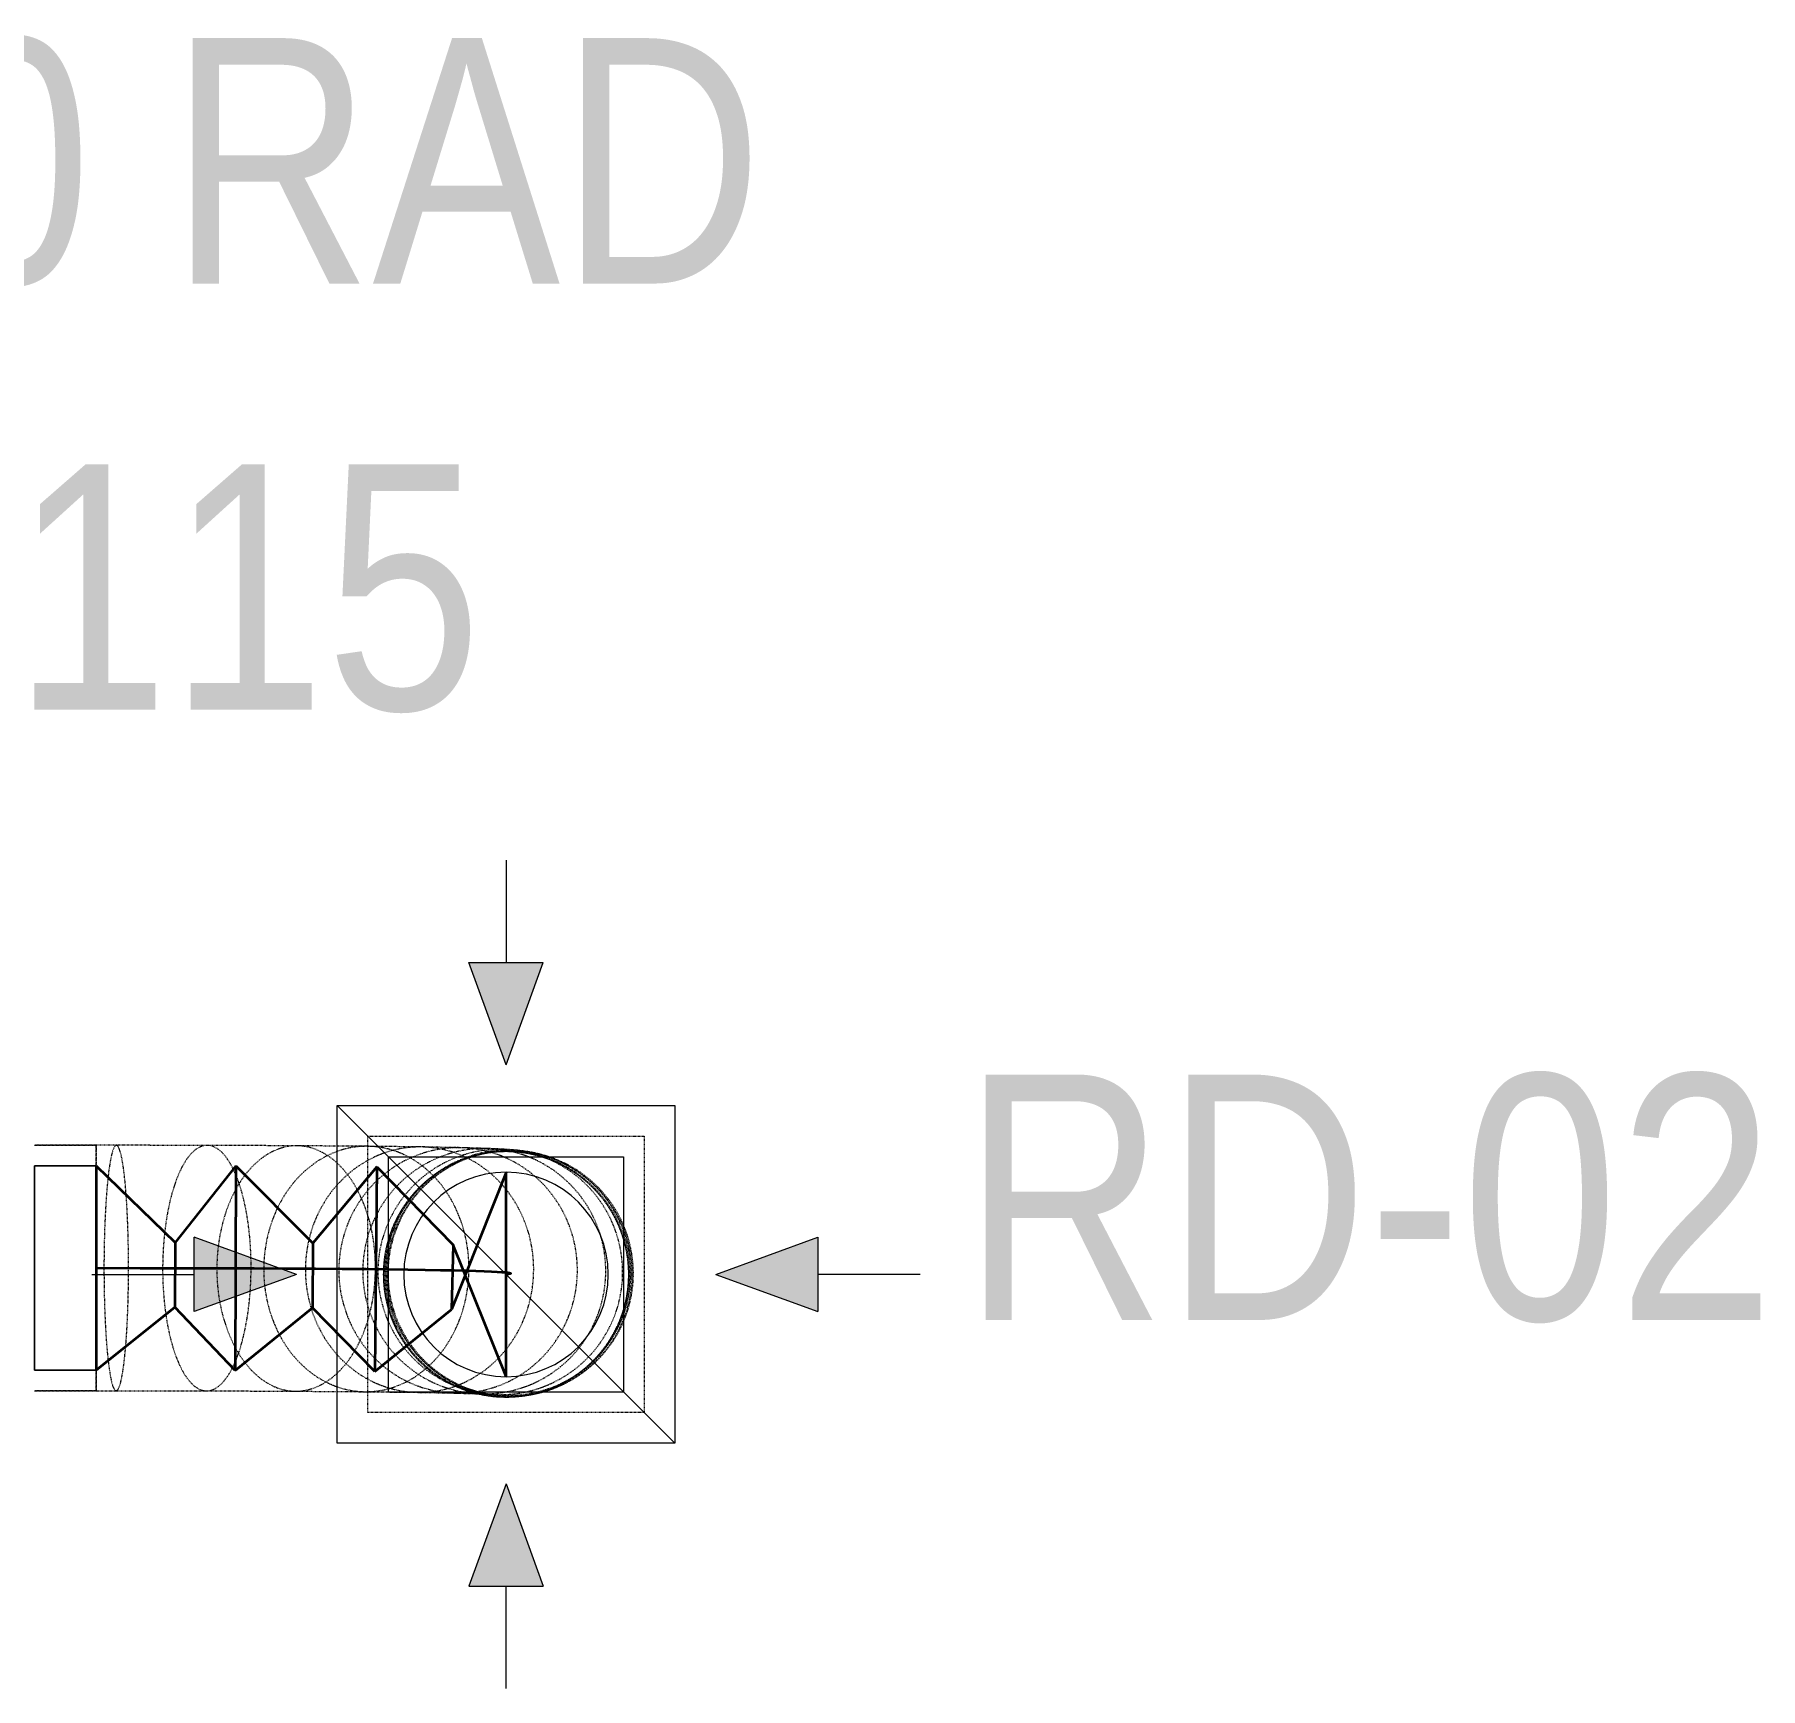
# Model space of a CAD drawing. Header units: inches. Extents: x -83664 to 20107, y -47222 to 19398.
# Drawn here: x -3558 to -1871, y -36241 to -34624 of the extents above; entities that cross this region are included whole.
import ezdxf

# ---------------------------------------------------------------- set-up
doc = ezdxf.new("R2010")
doc.units = ezdxf.units.IN
doc.header["$MEASUREMENT"] = 0
doc.linetypes.add('Center', pattern=[29.999999, 12, -6, 6, -6])
doc.linetypes.add('Hidden 0_50', pattern=[1.0584, 0.5292, -0.5292])
for name, color, linetype, lineweight in [('A-DETL-GENF', 7, 'Continuous', 9), ('G-ANNO-TEXT', 7, 'Continuous', 9), ('M-HVAC-CDFF', 7, 'Continuous', 9), ('M-HVAC-DUCT-CNTR', 7, 'Center', 9), ('M-HVAC-DUCT-IDEN', 7, 'Continuous', 18)]:
    doc.layers.add(name, color=color, linetype=linetype, lineweight=lineweight)
doc.layers.add('M-HVAC-DUCT', color=7, linetype='Continuous', lineweight=9, true_color=0xffe97f)
doc.layers.add('M-HVAC-DUCT-PATT', color=7, linetype='Continuous', lineweight=35, true_color=0x007f00)
doc.styles.add('Arial Narrow_21', font='ARIALN.TTF', dxfattribs={"height": 240})

# ---------------------------------------------------------------- blocks, each defined once
blk = doc.blocks.new('GCE-AT-Return Air Rectangular Diffuser - 230x230-V40-FIRST FLOOR AC CONDITIONING LAYOUT - PART A')
at = {"layer": 'A-DETL-GENF', "true_color": 0xff00ff}
for points in [[(0, 205), (36.4, 305), (-36.4, 305)], [(-305, -36.4), (-205, 0), (-305, 36.4)], [(305, -36.4), (305, 36.4), (205, 0)], [(36.4, -305), (0, -205), (-36.4, -305)]]:
    blk.add_hatch(color=6, dxfattribs=at).paths.add_polyline_path(points)
at = {"layer": 'A-DETL-GENF', "color": 6, "true_color": 0xff00ff}
for p, q in [((0, 405), (0, 305)), ((0, 205), (-36.4, 305)), ((-36.4, 305), (36.4, 305)), ((0, 205), (36.4, 305)), ((-165, 165), (165, 165)), ((-165, -165), (-165, 165)), ((-165, 165), (165, -165)), ((165, 165), (165, -165)), ((-205, 0), (-305, 36.4)), ((-305, -36.4), (-305, 36.4)), ((205, 0), (305, 36.4)), ((305, 36.4), (305, -36.4)), ((405, 0), (305, 0)), ((-405, 0), (-305, 0)), ((-205, 0), (-305, -36.4)), ((205, 0), (305, -36.4)), ((165, -165), (-165, -165)), ((0, -205), (-36.4, -305)), ((0, -205), (36.4, -305)), ((-36.4, -305), (36.4, -305)), ((0, -405), (0, -305))]:
    blk.add_line(p, q, dxfattribs=at)
blk = doc.blocks.new('M_Rectangular to Round Transition - Angle - 45 Degree-V62-FIRST FLOOR AC CONDITIONING LAYOUT - PART A')
at = {"layer": 'M-HVAC-DUCT', "color": 6, "true_color": 0xff00ff}
for p, q in [((0, 100), (60.4, 100)), ((60.4, 100), (0, 100)), ((0, 100), (0, -100)), ((0, -100), (0, 100)), ((60.4, 0), (60.4, 100)), ((60.4, 0), (60.4, 100)), ((60.4, -100), (60.4, 0)), ((60.4, -100), (60.4, 0)), ((0, -100), (60.4, -100)), ((60.4, -100), (0, -100))]:
    blk.add_line(p, q, dxfattribs=at)
blk = doc.blocks.new('M_Rectangular to Round Transition - Angle - 45 Degree-7626202-FIRST FLOOR AC CONDITIONING LAYOUT - PART A')
at = {"layer": 'M-HVAC-DUCT', "color": 6, "true_color": 0xff00ff}
for p, q in [((132975.6, 86453.8), (133205.6, 86453.8)), ((132975.6, 86223.8), (132975.6, 86453.8)), ((133205.6, 86453.8), (133205.6, 86223.8)), ((133205.6, 86223.8), (132975.6, 86223.8))]:
    blk.add_line(p, q, dxfattribs=at)
for start, end in [(90, 180), (0, 90), (180, 270), (270, 0)]:
    blk.add_arc((133090.6, 86338.8), 100, start, end, dxfattribs=at)
blk = doc.blocks.new('TEMW-SMBZ-HO-BM-HVAC-00002_rvt-1-FIRST FLOOR AC CONDITIONING LAYOUT - PART A')
at = {"layer": 'M-HVAC-DUCT', "color": 6, "linetype": 'Hidden 0_50', "true_color": 0xff00ff}
for p, q in [((148224.4, 62400.8), (148224.4, 62670.8)), ((148224.4, 62670.8), (148494.4, 62670.8)), ((148494.4, 62670.8), (148494.4, 62400.8)), ((147898.3, 62662), (147958.6, 62662)), ((147958.6, 62662), (147898.3, 62662)), ((147978.3, 62662), (147958.6, 62662)), ((147958.6, 62662), (147958.6, 62422)), ((147958.6, 62662), (147958.6, 62422)), ((147958.6, 62542), (147958.6, 62662)), ((147958.6, 62542), (147958.6, 62662)), ((148067.1, 62661.9), (147978.3, 62662)), ((148154.8, 62661.5), (148067.2, 62661.9)), ((148223.7, 62661), (148154.9, 62661.5)), ((148276.3, 62660.4), (148224.1, 62661)), ((148314.9, 62659.6), (148277.1, 62660.4)), ((148341.7, 62658.8), (148316.1, 62659.6)), ((148345, 62654.9), (148342.7, 62654.6)), ((148359.7, 62658), (148344, 62658.7)), ((148348.8, 62655.3), (148347.5, 62655.2)), ((148372.7, 62656.9), (148364.8, 62657.6)), ((148396.1, 62652.3), (148393.8, 62653)), ((148312.1, 62645), (148311.1, 62644.5)), ((147958.6, 62422), (147958.6, 62542)), ((147958.6, 62422), (147958.6, 62542)), ((147898.3, 62422), (147958.6, 62422)), ((147958.6, 62422), (147898.3, 62422)), ((147958.6, 62422), (147978.2, 62422)), ((147978.2, 62422), (148066.6, 62421.9)), ((148066.5, 62421.9), (148153.6, 62421.5)), ((148153.4, 62421.5), (148221.8, 62421)), ((148221.4, 62421), (148273.3, 62420.4)), ((148272.6, 62420.4), (148310.2, 62419.7)), ((148309, 62419.7), (148334.5, 62418.9)), ((148329.4, 62421.8), (148331.7, 62421.1)), ((148332.2, 62419), (148347.8, 62418.3)), ((148342.7, 62418.6), (148350.5, 62417.9)), ((148371.2, 62416.4), (148372.4, 62416.5)), ((148378.5, 62417.2), (148380.7, 62417.6)), ((148414.6, 62428), (148415.7, 62428.5)), ((148494.4, 62400.8), (148224.4, 62400.8))]:
    blk.add_line(p, q, dxfattribs=at)
for start, end in [(90, 180), (0, 90), (180, 270), (270, 0)]:
    blk.add_arc((148359.4, 62535.8), 120, start, end, dxfattribs=at)
for start_param, end_param in [(6.178354, 9.319947), (3.036761, 6.178354)]:
    blk.add_ellipse((148359.4, 62535.8), major_axis=(-11.8, 119.4), ratio=0.999952, start_param=start_param, end_param=end_param, dxfattribs=at)
for points in [[(147978.3, 62662), (147977.3, 62662), (147975.2, 62659.2), (147972.2, 62647.1), (147969.7, 62627.8), (147967.8, 62602.7), (147966.5, 62573.4), (147966.1, 62542), (147966.5, 62510.6), (147967.7, 62481.3), (147969.6, 62456.2), (147972.1, 62436.9), (147975, 62424.8), (147977.1, 62422), (147978.2, 62422)], [(147978.2, 62422), (147979.3, 62422), (147981.3, 62424.8), (147984.3, 62436.9), (147986.8, 62456.2), (147988.8, 62481.3), (147990, 62510.6), (147990.4, 62542), (147990, 62573.4), (147988.8, 62602.7), (147986.9, 62627.8), (147984.4, 62647.1), (147981.5, 62659.2), (147979.4, 62662), (147978.3, 62662)], [(148067.1, 62661.9), (148063.3, 62661.9), (148055.8, 62659.1), (148045.2, 62647), (148036.1, 62627.7), (148029.1, 62602.6), (148024.7, 62573.3), (148023.1, 62541.9), (148024.5, 62510.5), (148028.8, 62481.2), (148035.7, 62456.1), (148044.7, 62436.8), (148055.3, 62424.6), (148062.8, 62421.9), (148066.6, 62421.9)], [(148066.6, 62421.9), (148070.4, 62421.9), (148077.9, 62424.6), (148088.5, 62436.7), (148097.6, 62456), (148104.6, 62481.2), (148109, 62510.4), (148110.6, 62541.8), (148109.2, 62573.3), (148104.9, 62602.5), (148098, 62627.7), (148089, 62647), (148078.4, 62659.1), (148071, 62661.9), (148067.1, 62661.9)], [(148154.7, 62661.5), (148147.9, 62661.6), (148134.4, 62658.8), (148115.4, 62646.7), (148099, 62627.5), (148086.5, 62602.4), (148078.5, 62573.1), (148075.7, 62541.7), (148078.2, 62510.3), (148086, 62481), (148098.3, 62455.8), (148114.5, 62436.5), (148133.4, 62424.3), (148146.8, 62421.6), (148153.7, 62421.5)], [(148223.4, 62661), (148214.6, 62661.1), (148197.1, 62658.4), (148172.6, 62646.3), (148151.4, 62627.1), (148135.2, 62602), (148124.9, 62572.8), (148121.3, 62541.4), (148124.5, 62510), (148134.5, 62480.6), (148150.5, 62455.4), (148171.4, 62436.1), (148195.9, 62423.9), (148213.3, 62421.1), (148222.1, 62421)], [(148153.7, 62421.5), (148160.5, 62421.5), (148174, 62424.3), (148193, 62436.3), (148209.3, 62455.6), (148221.9, 62480.7), (148229.8, 62510), (148232.6, 62541.4), (148230.1, 62572.8), (148222.4, 62602.1), (148210, 62627.2), (148193.8, 62646.6), (148175, 62658.7), (148161.5, 62661.5), (148154.7, 62661.5)], [(148275.5, 62660.4), (148265.8, 62660.4), (148246.3, 62657.8), (148219, 62645.7), (148195.5, 62626.6), (148177.4, 62601.5), (148165.9, 62572.3), (148161.9, 62540.9), (148165.6, 62509.4), (148176.7, 62480.1), (148194.5, 62454.9), (148217.7, 62435.5), (148244.9, 62423.3), (148264.4, 62420.4), (148274.1, 62420.4)], [(148313.3, 62659.7), (148303.1, 62659.7), (148282.7, 62657), (148254.2, 62645.1), (148229.6, 62625.9), (148210.7, 62600.9), (148198.7, 62571.6), (148194.5, 62540.2), (148198.4, 62508.8), (148210, 62479.5), (148228.6, 62454.2), (148252.9, 62434.8), (148281.3, 62422.6), (148301.6, 62419.7), (148311.8, 62419.7)], [(148338.8, 62658.9), (148328.5, 62658.9), (148307.7, 62656.3), (148278.7, 62644.3), (148253.7, 62625.2), (148234.4, 62600.1), (148222.2, 62570.9), (148217.9, 62539.5), (148221.8, 62508.1), (148233.7, 62478.8), (148252.6, 62453.5), (148277.4, 62434.1), (148306.3, 62421.8), (148327, 62418.9), (148337.4, 62418.9)], [(148222.1, 62421), (148230.9, 62421), (148248.4, 62423.7), (148272.9, 62435.7), (148294.1, 62455), (148310.3, 62480), (148320.6, 62509.3), (148324.3, 62540.7), (148321, 62572.1), (148311, 62601.4), (148295, 62626.6), (148274.1, 62646), (148249.6, 62658.2), (148232.2, 62661), (148223.4, 62661)], [(148354.5, 62658.1), (148344, 62658.2), (148323.1, 62655.5), (148293.9, 62643.6), (148268.7, 62624.4), (148249.3, 62599.4), (148237, 62570.2), (148232.7, 62538.8), (148236.6, 62507.4), (148248.5, 62478), (148267.6, 62452.8), (148292.6, 62433.4), (148321.7, 62421.1), (148342.6, 62418.2), (148353, 62418.1)], [(148361.3, 62655.9), (148350.9, 62656), (148329.9, 62653.3), (148300.5, 62641.4), (148275.3, 62622.2), (148255.9, 62597.2), (148243.5, 62568), (148239.2, 62536.6), (148243.2, 62505.2), (148255.1, 62475.9), (148274.2, 62450.6), (148299.3, 62431.2), (148328.5, 62418.8), (148349.4, 62416), (148359.9, 62415.9)], [(148362.3, 62657.4), (148351.9, 62657.4), (148330.9, 62654.8), (148301.6, 62642.9), (148276.3, 62623.7), (148256.9, 62598.7), (148244.6, 62569.5), (148240.3, 62538.1), (148244.2, 62506.7), (148256.2, 62477.3), (148275.3, 62452.1), (148300.3, 62432.6), (148329.5, 62420.3), (148350.4, 62417.5), (148360.9, 62417.4)], [(148363.6, 62656.2), (148353.1, 62656.3), (148332.1, 62653.7), (148302.8, 62641.7), (148277.5, 62622.6), (148258.1, 62597.6), (148245.8, 62568.4), (148241.5, 62537), (148245.4, 62505.5), (148257.4, 62476.2), (148276.5, 62450.9), (148301.5, 62431.5), (148330.7, 62419.2), (148351.6, 62416.3), (148362.1, 62416.2)], [(148364.6, 62656.7), (148354.2, 62656.8), (148333.2, 62654.2), (148303.9, 62642.2), (148278.6, 62623.1), (148259.2, 62598.1), (148246.9, 62568.9), (148242.5, 62537.5), (148246.5, 62506), (148258.4, 62476.7), (148277.6, 62451.4), (148302.6, 62432), (148331.8, 62419.7), (148352.7, 62416.8), (148363.2, 62416.7)], [(148274.1, 62420.4), (148283.9, 62420.3), (148303.3, 62423), (148330.6, 62435), (148354.1, 62454.2), (148372.2, 62479.3), (148383.7, 62508.5), (148387.7, 62539.9), (148384.1, 62571.3), (148373, 62600.6), (148355.2, 62625.9), (148331.9, 62645.3), (148304.7, 62657.5), (148285.3, 62660.3), (148275.5, 62660.4)], [(148311.8, 62419.7), (148322, 62419.6), (148342.4, 62422.3), (148370.9, 62434.2), (148395.5, 62453.4), (148414.4, 62478.5), (148426.3, 62507.7), (148430.5, 62539.1), (148426.7, 62570.5), (148415.1, 62599.8), (148396.5, 62625.1), (148372.2, 62644.5), (148343.8, 62656.7), (148323.4, 62659.6), (148313.3, 62659.7)], [(148337.4, 62418.9), (148347.7, 62418.8), (148368.5, 62421.5), (148397.6, 62433.4), (148422.6, 62452.6), (148441.8, 62477.6), (148454, 62506.8), (148458.3, 62538.2), (148454.4, 62569.7), (148442.6, 62599), (148423.6, 62624.2), (148398.8, 62643.7), (148369.9, 62656), (148349.2, 62658.8), (148338.8, 62658.9)], [(148353, 62418.1), (148363.4, 62418.1), (148384.3, 62420.7), (148413.6, 62432.7), (148438.8, 62451.8), (148458.2, 62476.8), (148470.5, 62506), (148474.8, 62537.4), (148470.8, 62568.9), (148458.9, 62598.2), (148439.9, 62623.4), (148414.9, 62642.9), (148385.8, 62655.2), (148364.9, 62658.1), (148354.5, 62658.1)], [(148359.9, 62415.9), (148370.3, 62415.8), (148391.3, 62418.5), (148420.6, 62430.4), (148445.9, 62449.5), (148465.3, 62474.6), (148477.6, 62503.8), (148482, 62535.2), (148478, 62566.6), (148466.1, 62595.9), (148446.9, 62621.2), (148421.9, 62640.6), (148392.7, 62652.9), (148371.8, 62655.8), (148361.3, 62655.9)], [(148360.9, 62417.4), (148371.3, 62417.3), (148392.3, 62420), (148421.6, 62431.9), (148446.9, 62451.1), (148466.3, 62476.1), (148478.6, 62505.3), (148482.9, 62536.7), (148479, 62568.1), (148467, 62597.4), (148447.9, 62622.7), (148422.9, 62642.1), (148393.7, 62654.4), (148372.8, 62657.3), (148362.3, 62657.4)], [(148362.1, 62416.2), (148372.6, 62416.2), (148393.5, 62418.8), (148422.9, 62430.7), (148448.1, 62449.9), (148467.6, 62474.9), (148479.9, 62504.1), (148484.2, 62535.5), (148480.3, 62566.9), (148468.3, 62596.3), (148449.2, 62621.5), (148424.2, 62641), (148395, 62653.3), (148374, 62656.2), (148363.6, 62656.2)], [(148363.2, 62416.7), (148373.6, 62416.7), (148394.6, 62419.3), (148424, 62431.3), (148449.2, 62450.4), (148468.7, 62475.4), (148481, 62504.6), (148485.3, 62536), (148481.3, 62567.4), (148469.4, 62596.8), (148450.3, 62622), (148425.2, 62641.5), (148396, 62653.8), (148375.1, 62656.7), (148364.6, 62656.7)]]:
    blk.add_open_spline(points, degree=3, dxfattribs=at)
at = {"layer": 'M-HVAC-DUCT-CNTR', "color": 6, "linetype": 'Continuous', "lineweight": 35, "true_color": 0xff00ff}
blk.add_open_spline([(147958.6, 62542), (148436.3, 62542), (148359.4, 62535.8), (148359.4, 62535.8)], degree=3, dxfattribs=at)
at = {"layer": 'M-HVAC-DUCT-PATT', "color": 6, "true_color": 0xff00ff}
for p, q in [((147958.6, 62642), (148035.7, 62566.9)), ((147958.6, 62642), (147958.6, 62442)), ((147958.6, 62642), (147958.6, 62442)), ((148095.2, 62641.8), (148035.7, 62566.9)), ((148095.2, 62641.8), (148094.6, 62441.8)), ((148095.2, 62641.8), (148094.6, 62441.8)), ((148095.2, 62641.8), (148170.5, 62566.4)), ((148233.1, 62640.9), (148170.5, 62566.4)), ((148233.1, 62640.9), (148231, 62440.9)), ((148233.1, 62640.9), (148231, 62440.9)), ((148233.1, 62640.9), (148307.6, 62564.8)), ((148359.4, 62635.8), (148306.2, 62501.5)), ((148359.4, 62435.8), (148359.4, 62635.8)), ((148035.7, 62566.9), (148035.6, 62503.7)), ((148170.5, 62566.4), (148170.1, 62503.2)), ((148307.6, 62564.8), (148306.2, 62501.5)), ((148359.4, 62435.8), (148307.6, 62564.8)), ((147958.6, 62442), (148035.6, 62503.7)), ((148094.6, 62441.8), (148035.6, 62503.7)), ((148094.6, 62441.8), (148170.1, 62503.2)), ((148231, 62440.9), (148170.1, 62503.2)), ((148231, 62440.9), (148306.2, 62501.5))]:
    blk.add_line(p, q, dxfattribs=at)
at = {"layer": 'M-HVAC-CDFF', "color": 6, "linetype": 'Hidden 0_50', "lineweight": 9, "true_color": 0xff00ff}
blk.add_blockref('GCE-AT-Return Air Rectangular Diffuser - 230x230-V40-FIRST FLOOR AC CONDITIONING LAYOUT - PART A', (148359.4, 62535.8), dxfattribs=at)
at = {"layer": 'M-HVAC-DUCT', "color": 6, "linetype": 'Hidden 0_50', "lineweight": 9, "true_color": 0xff00ff}
for name, p in [('M_Rectangular to Round Transition - Angle - 45 Degree-7626202-FIRST FLOOR AC CONDITIONING LAYOUT - PART A', (15268.8, -23803.1)), ('M_Rectangular to Round Transition - Angle - 45 Degree-V62-FIRST FLOOR AC CONDITIONING LAYOUT - PART A', (147898.3, 62542))]:
    blk.add_blockref(name, p, dxfattribs=at)
blk = doc.blocks.new('TEMW-SMBZ-HO-BM-HVAC-00002_rvt-2-FIRST FLOOR AC CONDITIONING LAYOUT - PART A')
at = {"layer": 'M-HVAC-DUCT', "color": 6, "linetype": 'Hidden 0_50', "true_color": 0xff00ff}
for p, q in [((148224.4, 62400.8), (148224.4, 62670.8)), ((148224.4, 62670.8), (148494.4, 62670.8)), ((148494.4, 62670.8), (148494.4, 62400.8)), ((147898.3, 62662), (147958.6, 62662)), ((147958.6, 62662), (147898.3, 62662)), ((147978.3, 62662), (147958.6, 62662)), ((147958.6, 62662), (147958.6, 62422)), ((147958.6, 62662), (147958.6, 62422)), ((147958.6, 62542), (147958.6, 62662)), ((147958.6, 62542), (147958.6, 62662)), ((148067.1, 62661.9), (147978.3, 62662)), ((148154.8, 62661.5), (148067.2, 62661.9)), ((148223.7, 62661), (148154.9, 62661.5)), ((148276.3, 62660.4), (148224.1, 62661)), ((148314.9, 62659.6), (148277.1, 62660.4)), ((148341.7, 62658.8), (148316.1, 62659.6)), ((148345, 62654.9), (148342.7, 62654.6)), ((148359.7, 62658), (148344, 62658.7)), ((148348.8, 62655.3), (148347.5, 62655.2)), ((148372.7, 62656.9), (148364.8, 62657.6)), ((148396.1, 62652.3), (148393.8, 62653)), ((148312.1, 62645), (148311.1, 62644.5)), ((147958.6, 62422), (147958.6, 62542)), ((147958.6, 62422), (147958.6, 62542)), ((147898.3, 62422), (147958.6, 62422)), ((147958.6, 62422), (147898.3, 62422)), ((147958.6, 62422), (147978.2, 62422)), ((147978.2, 62422), (148066.6, 62421.9)), ((148066.5, 62421.9), (148153.6, 62421.5)), ((148153.4, 62421.5), (148221.8, 62421)), ((148221.4, 62421), (148273.3, 62420.4)), ((148272.6, 62420.4), (148310.2, 62419.7)), ((148309, 62419.7), (148334.5, 62418.9)), ((148329.4, 62421.8), (148331.7, 62421.1)), ((148332.2, 62419), (148347.8, 62418.3)), ((148342.7, 62418.6), (148350.5, 62417.9)), ((148371.2, 62416.4), (148372.4, 62416.5)), ((148378.5, 62417.2), (148380.7, 62417.6)), ((148414.6, 62428), (148415.7, 62428.5)), ((148494.4, 62400.8), (148224.4, 62400.8))]:
    blk.add_line(p, q, dxfattribs=at)
for start, end in [(90, 180), (0, 90), (180, 270), (270, 0)]:
    blk.add_arc((148359.4, 62535.8), 120, start, end, dxfattribs=at)
for start_param, end_param in [(6.178354, 9.319947), (3.036761, 6.178354)]:
    blk.add_ellipse((148359.4, 62535.8), major_axis=(-11.8, 119.4), ratio=0.999952, start_param=start_param, end_param=end_param, dxfattribs=at)
for points in [[(147978.3, 62662), (147977.3, 62662), (147975.2, 62659.2), (147972.2, 62647.1), (147969.7, 62627.8), (147967.8, 62602.7), (147966.5, 62573.4), (147966.1, 62542), (147966.5, 62510.6), (147967.7, 62481.3), (147969.6, 62456.2), (147972.1, 62436.9), (147975, 62424.8), (147977.1, 62422), (147978.2, 62422)], [(147978.2, 62422), (147979.3, 62422), (147981.3, 62424.8), (147984.3, 62436.9), (147986.8, 62456.2), (147988.8, 62481.3), (147990, 62510.6), (147990.4, 62542), (147990, 62573.4), (147988.8, 62602.7), (147986.9, 62627.8), (147984.4, 62647.1), (147981.5, 62659.2), (147979.4, 62662), (147978.3, 62662)], [(148067.1, 62661.9), (148063.3, 62661.9), (148055.8, 62659.1), (148045.2, 62647), (148036.1, 62627.7), (148029.1, 62602.6), (148024.7, 62573.3), (148023.1, 62541.9), (148024.5, 62510.5), (148028.8, 62481.2), (148035.7, 62456.1), (148044.7, 62436.8), (148055.3, 62424.6), (148062.8, 62421.9), (148066.6, 62421.9)], [(148066.6, 62421.9), (148070.4, 62421.9), (148077.9, 62424.6), (148088.5, 62436.7), (148097.6, 62456), (148104.6, 62481.2), (148109, 62510.4), (148110.6, 62541.8), (148109.2, 62573.3), (148104.9, 62602.5), (148098, 62627.7), (148089, 62647), (148078.4, 62659.1), (148071, 62661.9), (148067.1, 62661.9)], [(148154.7, 62661.5), (148147.9, 62661.6), (148134.4, 62658.8), (148115.4, 62646.7), (148099, 62627.5), (148086.5, 62602.4), (148078.5, 62573.1), (148075.7, 62541.7), (148078.2, 62510.3), (148086, 62481), (148098.3, 62455.8), (148114.5, 62436.5), (148133.4, 62424.3), (148146.8, 62421.6), (148153.7, 62421.5)], [(148223.4, 62661), (148214.6, 62661.1), (148197.1, 62658.4), (148172.6, 62646.3), (148151.4, 62627.1), (148135.2, 62602), (148124.9, 62572.8), (148121.3, 62541.4), (148124.5, 62510), (148134.5, 62480.6), (148150.5, 62455.4), (148171.4, 62436.1), (148195.9, 62423.9), (148213.3, 62421.1), (148222.1, 62421)], [(148153.7, 62421.5), (148160.5, 62421.5), (148174, 62424.3), (148193, 62436.3), (148209.3, 62455.6), (148221.9, 62480.7), (148229.8, 62510), (148232.6, 62541.4), (148230.1, 62572.8), (148222.4, 62602.1), (148210, 62627.2), (148193.8, 62646.6), (148175, 62658.7), (148161.5, 62661.5), (148154.7, 62661.5)], [(148275.5, 62660.4), (148265.8, 62660.4), (148246.3, 62657.8), (148219, 62645.7), (148195.5, 62626.6), (148177.4, 62601.5), (148165.9, 62572.3), (148161.9, 62540.9), (148165.6, 62509.4), (148176.7, 62480.1), (148194.5, 62454.9), (148217.7, 62435.5), (148244.9, 62423.3), (148264.4, 62420.4), (148274.1, 62420.4)], [(148313.3, 62659.7), (148303.1, 62659.7), (148282.7, 62657), (148254.2, 62645.1), (148229.6, 62625.9), (148210.7, 62600.9), (148198.7, 62571.6), (148194.5, 62540.2), (148198.4, 62508.8), (148210, 62479.5), (148228.6, 62454.2), (148252.9, 62434.8), (148281.3, 62422.6), (148301.6, 62419.7), (148311.8, 62419.7)], [(148338.8, 62658.9), (148328.5, 62658.9), (148307.7, 62656.3), (148278.7, 62644.3), (148253.7, 62625.2), (148234.4, 62600.1), (148222.2, 62570.9), (148217.9, 62539.5), (148221.8, 62508.1), (148233.7, 62478.8), (148252.6, 62453.5), (148277.4, 62434.1), (148306.3, 62421.8), (148327, 62418.9), (148337.4, 62418.9)], [(148222.1, 62421), (148230.9, 62421), (148248.4, 62423.7), (148272.9, 62435.7), (148294.1, 62455), (148310.3, 62480), (148320.6, 62509.3), (148324.3, 62540.7), (148321, 62572.1), (148311, 62601.4), (148295, 62626.6), (148274.1, 62646), (148249.6, 62658.2), (148232.2, 62661), (148223.4, 62661)], [(148354.5, 62658.1), (148344, 62658.2), (148323.1, 62655.5), (148293.9, 62643.6), (148268.7, 62624.4), (148249.3, 62599.4), (148237, 62570.2), (148232.7, 62538.8), (148236.6, 62507.4), (148248.5, 62478), (148267.6, 62452.8), (148292.6, 62433.4), (148321.7, 62421.1), (148342.6, 62418.2), (148353, 62418.1)], [(148361.3, 62655.9), (148350.9, 62656), (148329.9, 62653.3), (148300.5, 62641.4), (148275.3, 62622.2), (148255.9, 62597.2), (148243.5, 62568), (148239.2, 62536.6), (148243.2, 62505.2), (148255.1, 62475.9), (148274.2, 62450.6), (148299.3, 62431.2), (148328.5, 62418.8), (148349.4, 62416), (148359.9, 62415.9)], [(148362.3, 62657.4), (148351.9, 62657.4), (148330.9, 62654.8), (148301.6, 62642.9), (148276.3, 62623.7), (148256.9, 62598.7), (148244.6, 62569.5), (148240.3, 62538.1), (148244.2, 62506.7), (148256.2, 62477.3), (148275.3, 62452.1), (148300.3, 62432.6), (148329.5, 62420.3), (148350.4, 62417.5), (148360.9, 62417.4)], [(148363.6, 62656.2), (148353.1, 62656.3), (148332.1, 62653.7), (148302.8, 62641.7), (148277.5, 62622.6), (148258.1, 62597.6), (148245.8, 62568.4), (148241.5, 62537), (148245.4, 62505.5), (148257.4, 62476.2), (148276.5, 62450.9), (148301.5, 62431.5), (148330.7, 62419.2), (148351.6, 62416.3), (148362.1, 62416.2)], [(148364.6, 62656.7), (148354.2, 62656.8), (148333.2, 62654.2), (148303.9, 62642.2), (148278.6, 62623.1), (148259.2, 62598.1), (148246.9, 62568.9), (148242.5, 62537.5), (148246.5, 62506), (148258.4, 62476.7), (148277.6, 62451.4), (148302.6, 62432), (148331.8, 62419.7), (148352.7, 62416.8), (148363.2, 62416.7)], [(148274.1, 62420.4), (148283.9, 62420.3), (148303.3, 62423), (148330.6, 62435), (148354.1, 62454.2), (148372.2, 62479.3), (148383.7, 62508.5), (148387.7, 62539.9), (148384.1, 62571.3), (148373, 62600.6), (148355.2, 62625.9), (148331.9, 62645.3), (148304.7, 62657.5), (148285.3, 62660.3), (148275.5, 62660.4)], [(148311.8, 62419.7), (148322, 62419.6), (148342.4, 62422.3), (148370.9, 62434.2), (148395.5, 62453.4), (148414.4, 62478.5), (148426.3, 62507.7), (148430.5, 62539.1), (148426.7, 62570.5), (148415.1, 62599.8), (148396.5, 62625.1), (148372.2, 62644.5), (148343.8, 62656.7), (148323.4, 62659.6), (148313.3, 62659.7)], [(148337.4, 62418.9), (148347.7, 62418.8), (148368.5, 62421.5), (148397.6, 62433.4), (148422.6, 62452.6), (148441.8, 62477.6), (148454, 62506.8), (148458.3, 62538.2), (148454.4, 62569.7), (148442.6, 62599), (148423.6, 62624.2), (148398.8, 62643.7), (148369.9, 62656), (148349.2, 62658.8), (148338.8, 62658.9)], [(148353, 62418.1), (148363.4, 62418.1), (148384.3, 62420.7), (148413.6, 62432.7), (148438.8, 62451.8), (148458.2, 62476.8), (148470.5, 62506), (148474.8, 62537.4), (148470.8, 62568.9), (148458.9, 62598.2), (148439.9, 62623.4), (148414.9, 62642.9), (148385.8, 62655.2), (148364.9, 62658.1), (148354.5, 62658.1)], [(148359.9, 62415.9), (148370.3, 62415.8), (148391.3, 62418.5), (148420.6, 62430.4), (148445.9, 62449.5), (148465.3, 62474.6), (148477.6, 62503.8), (148482, 62535.2), (148478, 62566.6), (148466.1, 62595.9), (148446.9, 62621.2), (148421.9, 62640.6), (148392.7, 62652.9), (148371.8, 62655.8), (148361.3, 62655.9)], [(148360.9, 62417.4), (148371.3, 62417.3), (148392.3, 62420), (148421.6, 62431.9), (148446.9, 62451.1), (148466.3, 62476.1), (148478.6, 62505.3), (148482.9, 62536.7), (148479, 62568.1), (148467, 62597.4), (148447.9, 62622.7), (148422.9, 62642.1), (148393.7, 62654.4), (148372.8, 62657.3), (148362.3, 62657.4)], [(148362.1, 62416.2), (148372.6, 62416.2), (148393.5, 62418.8), (148422.9, 62430.7), (148448.1, 62449.9), (148467.6, 62474.9), (148479.9, 62504.1), (148484.2, 62535.5), (148480.3, 62566.9), (148468.3, 62596.3), (148449.2, 62621.5), (148424.2, 62641), (148395, 62653.3), (148374, 62656.2), (148363.6, 62656.2)], [(148363.2, 62416.7), (148373.6, 62416.7), (148394.6, 62419.3), (148424, 62431.3), (148449.2, 62450.4), (148468.7, 62475.4), (148481, 62504.6), (148485.3, 62536), (148481.3, 62567.4), (148469.4, 62596.8), (148450.3, 62622), (148425.2, 62641.5), (148396, 62653.8), (148375.1, 62656.7), (148364.6, 62656.7)]]:
    blk.add_open_spline(points, degree=3, dxfattribs=at)
at = {"layer": 'M-HVAC-DUCT-CNTR', "color": 6, "linetype": 'Continuous', "lineweight": 35, "true_color": 0xff00ff}
blk.add_open_spline([(147958.6, 62542), (148436.3, 62542), (148359.4, 62535.8), (148359.4, 62535.8)], degree=3, dxfattribs=at)
at = {"layer": 'M-HVAC-DUCT-PATT', "color": 6, "true_color": 0xff00ff}
for p, q in [((147958.6, 62642), (148035.7, 62566.9)), ((147958.6, 62642), (147958.6, 62442)), ((147958.6, 62642), (147958.6, 62442)), ((148095.2, 62641.8), (148035.7, 62566.9)), ((148095.2, 62641.8), (148094.6, 62441.8)), ((148095.2, 62641.8), (148094.6, 62441.8)), ((148095.2, 62641.8), (148170.5, 62566.4)), ((148233.1, 62640.9), (148170.5, 62566.4)), ((148233.1, 62640.9), (148231, 62440.9)), ((148233.1, 62640.9), (148231, 62440.9)), ((148233.1, 62640.9), (148307.6, 62564.8)), ((148359.4, 62635.8), (148306.2, 62501.5)), ((148359.4, 62435.8), (148359.4, 62635.8)), ((148035.7, 62566.9), (148035.6, 62503.7)), ((148170.5, 62566.4), (148170.1, 62503.2)), ((148307.6, 62564.8), (148306.2, 62501.5)), ((148359.4, 62435.8), (148307.6, 62564.8)), ((147958.6, 62442), (148035.6, 62503.7)), ((148094.6, 62441.8), (148035.6, 62503.7)), ((148094.6, 62441.8), (148170.1, 62503.2)), ((148231, 62440.9), (148170.1, 62503.2)), ((148231, 62440.9), (148306.2, 62501.5))]:
    blk.add_line(p, q, dxfattribs=at)
at = {"layer": 'M-HVAC-CDFF', "color": 6, "linetype": 'Hidden 0_50', "lineweight": 9, "true_color": 0xff00ff}
blk.add_blockref('GCE-AT-Return Air Rectangular Diffuser - 230x230-V40-FIRST FLOOR AC CONDITIONING LAYOUT - PART A', (148359.4, 62535.8), dxfattribs=at)
at = {"layer": 'M-HVAC-DUCT', "color": 6, "linetype": 'Hidden 0_50', "lineweight": 9, "true_color": 0xff00ff}
for name, p in [('M_Rectangular to Round Transition - Angle - 45 Degree-7626202-FIRST FLOOR AC CONDITIONING LAYOUT - PART A', (15268.8, -23803.1)), ('M_Rectangular to Round Transition - Angle - 45 Degree-V62-FIRST FLOOR AC CONDITIONING LAYOUT - PART A', (147898.3, 62542))]:
    blk.add_blockref(name, p, dxfattribs=at)

msp = doc.modelspace()

# ---------------------------------------------------------------- block references
at = {"lineweight": 5}
for name in ['TEMW-SMBZ-HO-BM-HVAC-00002_rvt-1-FIRST FLOOR AC CONDITIONING LAYOUT - PART A', 'TEMW-SMBZ-HO-BM-HVAC-00002_rvt-2-FIRST FLOOR AC CONDITIONING LAYOUT - PART A']:
    msp.add_blockref(name, (-151456.7, -98372.2), dxfattribs=at)

# ---------------------------------------------------------------- texts
at = {"layer": 'G-ANNO-TEXT', "insert": (-2651, -35641), "char_height": 240, "width": 1010.126, "attachment_point": 1, "style": 'Arial Narrow_21'}
msp.add_mtext('RD-02', dxfattribs=at)
at = {"layer": 'M-HVAC-DUCT-IDEN', "lineweight": 9, "char_height": 240, "attachment_point": 1, "style": 'Arial Narrow_21'}
for s, insert, width in [('250x200 RAD', (-4557.5, -34627.4), 2152.531), ('BOD : 4115', (-4557.5, -35044.2), 1803.797)]:
    msp.add_mtext(s, dxfattribs=dict(at, insert=insert, width=width))

doc.saveas('drawing.dxf')
